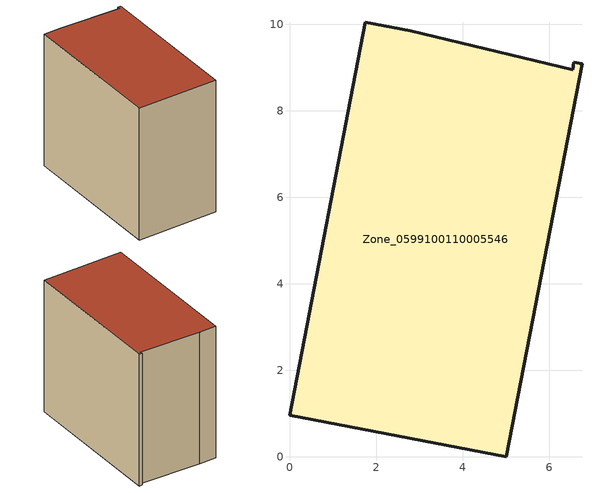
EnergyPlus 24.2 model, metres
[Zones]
Zone_0599100110005546
 floor ground (C_G): 2.79,9.85 6.55,8.95 6.58,9.12 6.76,9.09 5.01,0 0,0.97 1.75,10.05 z0
 wall outside (C_F): 5.01,0 6.76,9.09 6.58,9.12 6.55,8.95 2.79,9.85 1.75,10.05 0,0.97 5.01,0 z0:8.56
 roof outside (C_R): 6.55,8.95 2.79,9.85 1.75,10.05 0,0.97 5.01,0 6.76,9.09 6.58,9.12 z8.56
[BUILDING]
Pand.0599100110005546: North Axis=0; Terrain=City; Loads Convergence Tolerance Value=0.04; Temperature Convergence Tolerance Value=0.4; Solar Distribution=FullExterior; Maximum Number of Warmup Days=25; Minimum Number of Warmup Days=1
[Site:Location]
Rotterdam.The.Hague.AP_ZH_NLD Design_Conditions: Latitude=51.96; Longitude=4.45; Time Zone=1; Elevation=-4.5
[SITE:GROUNDTEMPERATURE:BUILDINGSURFACE]
18, 18, 18, 18, 18, 18, 18, 18, 18, 18, 18, 18
[MATERIAL] Thermal Absorptance=0.9; Solar Absorptance=0.7; Visible Absorptance=0.7
Name | Roughness | Thickness | Conductivity | Density | Specific Heat
G.TI.2015-2018 | MediumSmooth | 0.15 | 0.0428571 | 540 | 1210
F.TI.2015-2018 | Rough | 0.3 | 0.0666667 | 1920 | 840
R.TI.2015-2018 | MediumRough | 0.2 | 0.0333333 | 1500 | 1000
[CONSTRUCTION]
C_G: G.TI.2015-2018
C_F: F.TI.2015-2018
C_R: R.TI.2015-2018
[ZONE]
Zone_0599100110005546: Type=1; Multiplier=1; Ceiling Height=Autocalculate; Volume=Autocalculate; Floor Area=autocalculate; Part of Total Floor Area=Yes
[ZONEINFILTRATION:DESIGNFLOWRATE]
Infil_Zone_0599100110005546: Zone or ZoneList or Space or SpaceList=Zone_0599100110005546; Schedule=AlwaysOn; Design Flow Rate Calculation Method=Flow/Area; Flow Rate per Floor Area=0.0015; Constant Term Coefficient=1; Temperature Term Coefficient=0; Velocity Term Coefficient=0; Velocity Squared Term Coefficient=0
[HVACTEMPLATE:ZONE:IDEALLOADSAIRSYSTEM]
Zone_0599100110005546: Maximum Heating Supply Air Temperature=50; Minimum Cooling Supply Air Temperature=13; Maximum Heating Supply Air Humidity Ratio=0.0156; Minimum Cooling Supply Air Humidity Ratio=0.0077; Heating Limit=NoLimit; Cooling Limit=NoLimit; Dehumidification Control Type=ConstantSensibleHeatRatio; Cooling Sensible Heat Ratio=0.7; Dehumidification Setpoint=60; Humidification Control Type=None; Humidification Setpoint=30; Outdoor Air Method=None; Outdoor Air Flow Rate per Person=0.00944; Outdoor Air Flow Rate per Zone Floor Area=0; Outdoor Air Flow Rate per Zone=0; Demand Controlled Ventilation Type=None; Outdoor Air Economizer Type=NoEconomizer; Heat Recovery Type=None; Sensible Heat Recovery Effectiveness=0.7; Latent Heat Recovery Effectiveness=0.65
[ZONECONTROL:THERMOSTAT]
ThermostatControl_Zone_0599100110005546: Zone or ZoneList=Zone_0599100110005546; Control Type Schedule=DualSetpointControlType; Control 1=Thermostat_Zone_0599100110005546; Temperature Difference Between Cutout And Setpoint=0
[THERMOSTATSETPOINT:DUALSETPOINT]
Thermostat_Zone_0599100110005546: Heating Setpoint Temperature Schedule=HeatingSetpoint_Zone_0599100110005546; Cooling Setpoint Temperature Schedule=CoolingSetpoint_Zone_0599100110005546
[SCHEDULE:COMPACT]
HeatingSetpoint_Zone_0599100110005546: Through: 12/31, For: AllDays, Until: 24:00, 21
CoolingSetpoint_Zone_0599100110005546: Through: 12/31, For: AllDays, Until: 24:00, 24
DualSetpointControlType: Through: 12/31, For: AllDays, Until: 24:00, 4
AlwaysOn: Through: 12/31, For: AllDays, Until: 24:00, 1
